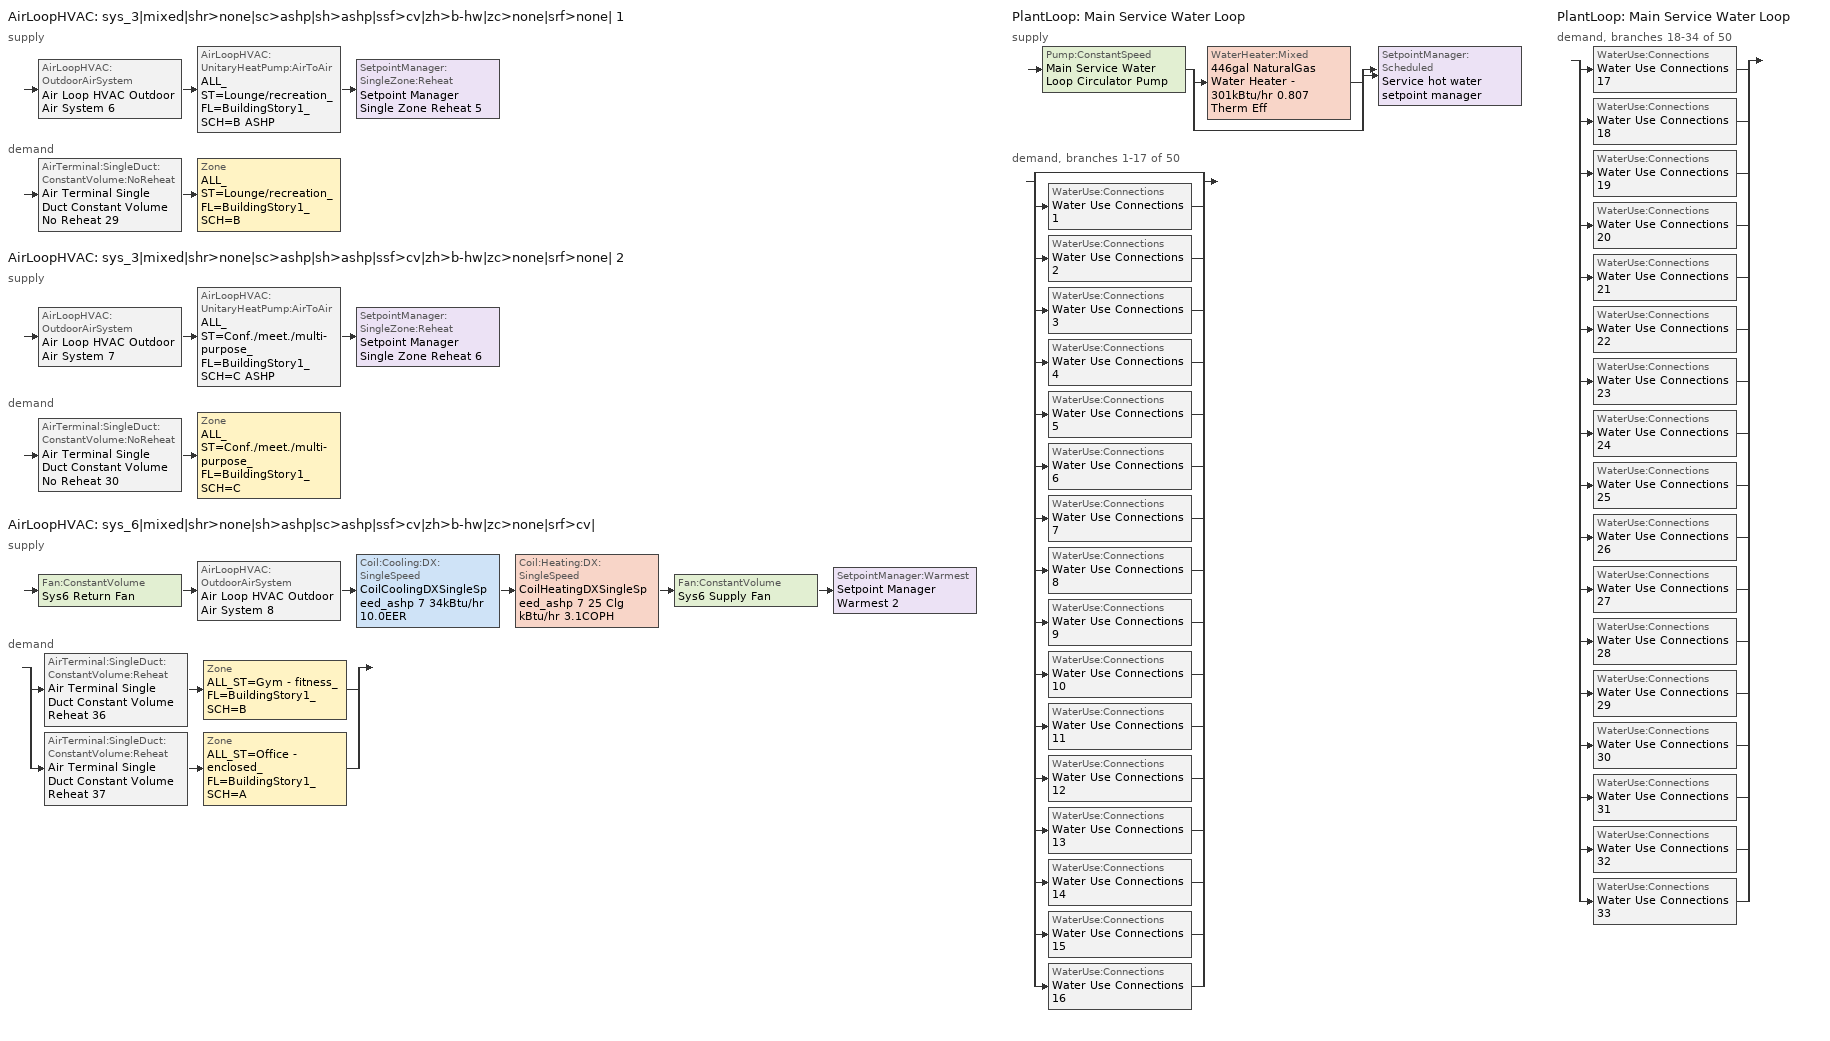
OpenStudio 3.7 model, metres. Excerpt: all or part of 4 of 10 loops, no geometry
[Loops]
AirLoopHVAC 'sys_3|mixed|shr>none|sc>ashp|sh>ashp|ssf>cv|zh>b-hw|zc>none|srf>none| 1'
 supply: AirLoopHVAC:OutdoorAirSystem 'Air Loop HVAC Outdoor Air System 6' > AirLoopHVAC:UnitaryHeatPump:AirToAir 'ALL_ST=Lounge/recreation_FL=BuildingStory1_SCH=B ASHP' > SetpointManager:SingleZone:Reheat 'Setpoint Manager Single Zone Reheat 5'
 demand: AirTerminal:SingleDuct:ConstantVolume:NoReheat 'Air Terminal Single Duct Constant Volume No Reheat 29' > Zone 'ALL_ST=Lounge/recreation_FL=BuildingStory1_SCH=B'
AirLoopHVAC 'sys_3|mixed|shr>none|sc>ashp|sh>ashp|ssf>cv|zh>b-hw|zc>none|srf>none| 2'
 supply: AirLoopHVAC:OutdoorAirSystem 'Air Loop HVAC Outdoor Air System 7' > AirLoopHVAC:UnitaryHeatPump:AirToAir 'ALL_ST=Conf./meet./multi-purpose_FL=BuildingStory1_SCH=C ASHP' > SetpointManager:SingleZone:Reheat 'Setpoint Manager Single Zone Reheat 6'
 demand: AirTerminal:SingleDuct:ConstantVolume:NoReheat 'Air Terminal Single Duct Constant Volume No Reheat 30' > Zone 'ALL_ST=Conf./meet./multi-purpose_FL=BuildingStory1_SCH=C'
AirLoopHVAC 'sys_6|mixed|shr>none|sh>ashp|sc>ashp|ssf>cv|zh>b-hw|zc>none|srf>cv|'
 supply: Fan:ConstantVolume 'Sys6 Return Fan' > AirLoopHVAC:OutdoorAirSystem 'Air Loop HVAC Outdoor Air System 8' > Coil:Cooling:DX:SingleSpeed 'CoilCoolingDXSingleSpeed_ashp 7 34kBtu/hr 10.0EER' > Coil:Heating:DX:SingleSpeed 'CoilHeatingDXSingleSpeed_ashp 7 25 Clg kBtu/hr 3.1COPH' > Fan:ConstantVolume 'Sys6 Supply Fan' > SetpointManager:Warmest 'Setpoint Manager Warmest 2'
 demand: split
  | AirTerminal:SingleDuct:ConstantVolume:Reheat 'Air Terminal Single Duct Constant Volume Reheat 36' > Zone 'ALL_ST=Gym - fitness_FL=BuildingStory1_SCH=B'
  | AirTerminal:SingleDuct:ConstantVolume:Reheat 'Air Terminal Single Duct Constant Volume Reheat 37' > Zone 'ALL_ST=Office - enclosed_FL=BuildingStory1_SCH=A'
PlantLoop 'Main Service Water Loop'
 supply: Pump:ConstantSpeed 'Main Service Water Loop Circulator Pump' > split
  | WaterHeater:Mixed '446gal NaturalGas Water Heater - 301kBtu/hr 0.807 Therm Eff'
  | bypass
  join > SetpointManager:Scheduled 'Service hot water setpoint manager'
 demand, branches 1-17 of 50: split
  | bypass
  | WaterUse:Connections 'Water Use Connections 1'
  | WaterUse:Connections 'Water Use Connections 2'
  | WaterUse:Connections 'Water Use Connections 3'
  | WaterUse:Connections 'Water Use Connections 4'
  | WaterUse:Connections 'Water Use Connections 5'
  | WaterUse:Connections 'Water Use Connections 6'
  | WaterUse:Connections 'Water Use Connections 7'
  | WaterUse:Connections 'Water Use Connections 8'
  | WaterUse:Connections 'Water Use Connections 9'
  | WaterUse:Connections 'Water Use Connections 10'
  | WaterUse:Connections 'Water Use Connections 11'
  | WaterUse:Connections 'Water Use Connections 12'
  | WaterUse:Connections 'Water Use Connections 13'
  | WaterUse:Connections 'Water Use Connections 14'
  | WaterUse:Connections 'Water Use Connections 15'
  | WaterUse:Connections 'Water Use Connections 16'
PlantLoop 'Main Service Water Loop'
 demand, branches 18-34 of 50: split
  | WaterUse:Connections 'Water Use Connections 17'
  | WaterUse:Connections 'Water Use Connections 18'
  | WaterUse:Connections 'Water Use Connections 19'
  | WaterUse:Connections 'Water Use Connections 20'
  | WaterUse:Connections 'Water Use Connections 21'
  | WaterUse:Connections 'Water Use Connections 22'
  | WaterUse:Connections 'Water Use Connections 23'
  | WaterUse:Connections 'Water Use Connections 24'
  | WaterUse:Connections 'Water Use Connections 25'
  | WaterUse:Connections 'Water Use Connections 26'
  | WaterUse:Connections 'Water Use Connections 27'
  | WaterUse:Connections 'Water Use Connections 28'
  | WaterUse:Connections 'Water Use Connections 29'
  | WaterUse:Connections 'Water Use Connections 30'
  | WaterUse:Connections 'Water Use Connections 31'
  | WaterUse:Connections 'Water Use Connections 32'
  | WaterUse:Connections 'Water Use Connections 33'
[Sizing:Zone] Zone Cooling Design Supply Air Temperature Input Method=TemperatureDifference; Zone Cooling Design Supply Air Temperature {C}=14; Zone Cooling Design Supply Air Temperature Difference {deltaC}=11; Zone Heating Design Supply Air Temperature Input Method=TemperatureDifference; Zone Heating Design Supply Air Temperature {C}=40; Zone Heating Design Supply Air Temperature Difference {deltaC}=21; Zone Cooling Design Supply Air Humidity Ratio {kg-H2O/kg-air}=0.0085; Zone Heating Design Supply Air Humidity Ratio {kg-H2O/kg-air}=0.008; Zone Heating Sizing Factor=1.3; Zone Cooling Sizing Factor=1; Cooling Design Air Flow Method=DesignDay; Heating Design Air Flow Method=DesignDay; Account for Dedicated Outdoor Air System=No; Dedicated Outdoor Air System Control Strategy=NeutralSupplyAir; Dedicated Outdoor Air Low Setpoint Temperature for Design {C}=autosize; Dedicated Outdoor Air High Setpoint Temperature for Design {C}=autosize; Zone Load Sizing Method=Sensible Load Only No Latent Load; Zone Latent Cooling Design Supply Air Humidity Ratio Input Method=HumidityRatioDifference; Zone Cooling Design Supply Air Humidity Ratio Difference {kgWater/kgDryAir}=0.005; Zone Latent Heating Design Supply Air Humidity Ratio Input Method=HumidityRatioDifference; Zone Humidification Design Supply Air Humidity Ratio Difference {kgWater/kgDryAir}=0.005
ALL_ST=Lounge/recreation_FL=BuildingStory1_SCH=B; ALL_ST=Gym - fitness_FL=BuildingStory1_SCH=B; ALL_ST=Conf./meet./multi-purpose_FL=BuildingStory1_SCH=C; ALL_ST=Office - enclosed_FL=BuildingStory1_SCH=A
[Zone equipment]
ALL_ST=Lounge/recreation_FL=BuildingStory1_SCH=B: Zone HVAC Baseboard Convective Water 64, Air Terminal Single Duct Constant Volume No Reheat 29
ALL_ST=Gym - fitness_FL=BuildingStory1_SCH=B: Zone HVAC Baseboard Convective Water 66, Air Terminal Single Duct Constant Volume Reheat 36
ALL_ST=Conf./meet./multi-purpose_FL=BuildingStory1_SCH=C: Zone HVAC Baseboard Convective Water 65, Air Terminal Single Duct Constant Volume No Reheat 30
ALL_ST=Office - enclosed_FL=BuildingStory1_SCH=A: Zone HVAC Baseboard Convective Water 67, Air Terminal Single Duct Constant Volume Reheat 37
[PlantLoop]
Main Service Water Loop: Glycol Concentration=0; Maximum Loop Temperature {C}=60; Minimum Loop Temperature {C}=10; Plant Loop Volume {m3}=Autocalculate; Load Distribution Scheme=Optimal
[Sizing:Plant]
Main Service Water Loop: Loop Type=Heating; Design Loop Exit Temperature {C}=60; Loop Design Temperature Difference {deltaC}=5; Sizing Option=NonCoincident; Zone Timesteps in Averaging Window=1; Coincident Sizing Factor Mode=None
[AirLoopHVAC] Design Supply Air Flow Rate {m3/s}=autosize; Design Return Air Flow Fraction of Supply Air Flow=1
Name | Availability Schedule
sys_3|mixed|shr>none|sc>ashp|sh>ashp|ssf>cv|zh>b-hw|zc>none|srf>none| 1 | sys_3|mixed|shr>none|sc>ashp|sh>ashp|ssf>cv|zh>b-hw|zc>none|srf>none| 1 Occ Sch
sys_3|mixed|shr>none|sc>ashp|sh>ashp|ssf>cv|zh>b-hw|zc>none|srf>none| 2 | sys_3|mixed|shr>none|sc>ashp|sh>ashp|ssf>cv|zh>b-hw|zc>none|srf>none| 2 Occ Sch
sys_6|mixed|shr>none|sh>ashp|sc>ashp|ssf>cv|zh>b-hw|zc>none|srf>cv| | sys_6|mixed|shr>none|sh>ashp|sc>ashp|ssf>cv|zh>b-hw|zc>none|srf>cv| Occ Sch
[Sizing:System] Design Outdoor Air Flow Rate {m3/s}=Autosize; Preheat Design Temperature {C}=7; Preheat Design Humidity Ratio {kg-H2O/kg-Air}=0.008; Precool Design Humidity Ratio {kg-H2O/kg-Air}=0.008; Central Cooling Design Supply Air Temperature {C}=13; 100% Outdoor Air in Cooling=No; 100% Outdoor Air in Heating=No; Central Cooling Design Supply Air Humidity Ratio {kg-H2O/kg-Air}=0.0085; Zone Maximum Outdoor Air Fraction=1; Cooling Supply Air Flow Rate Per Floor Area {m3/s-m2}=0.00996765; Cooling Fraction of Autosized Cooling Supply Air Flow Rate=1; Cooling Supply Air Flow Rate Per Unit Cooling Capacity {m3/s-W}=3.94755e-05; Heating Supply Air Flow Rate Per Floor Area {m3/s-m2}=0.00996765; Heating Fraction of Autosized Heating Supply Air Flow Rate=1; Heating Fraction of Autosized Cooling Supply Air Flow Rate=1; Heating Supply Air Flow Rate Per Unit Heating Capacity {m3/s-W}=3.15882e-05; Cooling Design Capacity Method=CoolingDesignCapacity; Cooling Design Capacity {W}=autosize; Cooling Design Capacity Per Floor Area {W/m2}=234.7; Fraction of Autosized Cooling Design Capacity=1; Heating Design Capacity Method=HeatingDesignCapacity; Heating Design Capacity {W}=autosize; Heating Design Capacity Per Floor Area {W/m2}=157; Fraction of Autosized Heating Design Capacity=1; Central Cooling Capacity Control Method=OnOff; Occupant Diversity=autosize
Name | Type of Load to Size On | Central Heating Maximum System Air Flow Ratio | Precool Design Temperature {C} | Central Heating Design Supply Air Temperature {C} | Sizing Option | Central Heating Design Supply Air Humidity Ratio {kg-H2O/kg-Air} | Cooling Design Air Flow Method | Cooling Design Air Flow Rate {m3/s} | Heating Design Air Flow Method | Heating Design Air Flow Rate {m3/s} | System Outdoor Air Method
sys_3|mixed|shr>none|sc>ashp|sh>ashp|ssf>cv|zh>b-hw|zc>none|srf>none| 1; sys_3|mixed|shr>none|sc>ashp|sh>ashp|ssf>cv|zh>b-hw|zc>none|srf>none| 2 | Sensible | 1 | 13 | 43 | NonCoincident | 0.008 | DesignDay | 0 | DesignDay | 0 | ZoneSum
sys_6|mixed|shr>none|sh>ashp|sc>ashp|ssf>cv|zh>b-hw|zc>none|srf>cv| |  | 0.3 | 12.8 | 13.1
[Fan:ConstantVolume] Availability Schedule=Always On Discrete; Fan Total Efficiency=0.39975; Pressure Rise {Pa}=640; Maximum Flow Rate {m3/s}=AutoSize; Motor Efficiency=0.615
Sys6 Supply Fan; Sys6 Return Fan
[Coil:Heating:DX:SingleSpeed] Availability Schedule=Always On Discrete; Rated Air Flow Rate {m3/s}=Autosize; Rated Supply Fan Power Per Volume Flow Rate 2017 {W/(m3/s)}=773.3; Rated Supply Fan Power Per Volume Flow Rate 2023 {W/(m3/s)}=934.4; Total Heating Capacity Function of Temperature Curve=DXHEAT-NECB2011-REF-CAPFT; Total Heating Capacity Function of Flow Fraction Curve=DXHEAT-NECB2011-REF-CAPFFLOW; Energy Input Ratio Function of Temperature Curve=DXHEAT-NECB2011-REF-EIRFT; Energy Input Ratio Function of Flow Fraction Curve=DXHEAT-NECB2011-REF-EIRFFLOW; Part Load Fraction Correlation Curve=DXHEAT-NECB2011-REF-PLFFPLR; Minimum Outdoor Dry-Bulb Temperature for Compressor Operation {C}=-10; Defrost Strategy=Resistive; Defrost Control=Timed; Defrost Time Period Fraction=0.166667; Resistive Defrost Heater Capacity {W}=2000
Name | Rated Total Heating Capacity {W} | Rated COP {W/W}
CoilHeatingDXSingleSpeed_ashp 5 22 Clg kBtu/hr 3.1COPH | 6542.1 | 3.30244
CoilHeatingDXSingleSpeed_ashp 6 13 Clg kBtu/hr 3.1COPH | 3667.49 | 3.29794
CoilHeatingDXSingleSpeed_ashp 7 25 Clg kBtu/hr 3.1COPH | 7304.44 | 3.30364
[Coil:Cooling:DX:SingleSpeed] Availability Schedule=Always On Discrete; Rated Total Cooling Capacity {W}=autosize; Rated Sensible Heat Ratio=autosize; Rated COP {W/W}=3.46672; Rated Air Flow Rate {m3/s}=autosize; Rated Evaporator Fan Power Per Volume Flow Rate 2017 {W/(m3/s)}=773.3; Rated Evaporator Fan Power Per Volume Flow Rate 2023 {W/(m3/s)}=934.4; Total Cooling Capacity Function of Temperature Curve=DXCOOL-NECB2011-REF-CAPFT; Total Cooling Capacity Function of Flow Fraction Curve=DXCOOL-NECB2011-REF-CAPFFLOW; Energy Input Ratio Function of Temperature Curve=DXCOOL-NECB2011-REF-COOLEIRFT; Energy Input Ratio Function of Flow Fraction Curve=DXCOOL-NECB2011-REF-COOLEIRFFLOW; Part Load Fraction Correlation Curve=DXCOOL-NECB2011-REF-COOLPLFFPLR; Minimum Outdoor Dry-Bulb Temperature for Compressor Operation {C}=-25; Nominal Time for Condensate Removal to Begin {s}=0; Ratio of Initial Moisture Evaporation Rate and Steady State Latent Capacity=0; Maximum Cycling Rate {cycles/hr}=0; Latent Capacity Time Constant {s}=0; Condenser Type=AirCooled; Evaporative Condenser Effectiveness=0.9; Evaporative Condenser Air Flow Rate {m3/s}=autosize; Evaporative Condenser Pump Rated Power Consumption {W}=autosize; Crankcase Heater Capacity {W}=0; Maximum Outdoor Dry-Bulb Temperature for Crankcase Heater Operation {C}=10; Basin Heater Capacity {W/K}=0; Basin Heater Setpoint Temperature {C}=2
CoilCoolingDXSingleSpeed_ashp 5 31kBtu/hr 10.0EER; CoilCoolingDXSingleSpeed_ashp 6 17kBtu/hr 10.0EER; CoilCoolingDXSingleSpeed_ashp 7 34kBtu/hr 10.0EER
[Controller:OutdoorAir] Minimum Outdoor Air Flow Rate {m3/s}=autosize; Maximum Outdoor Air Flow Rate {m3/s}=Autosize; Economizer Control Type=NoEconomizer; Economizer Control Action Type=ModulateFlow; Economizer Maximum Limit Dry-Bulb Temperature {C}=28; Economizer Maximum Limit Enthalpy {J/kg}=64000; Economizer Minimum Limit Dry-Bulb Temperature {C}=-100; Lockout Type=NoLockout; Minimum Limit Type=FixedMinimum; High Humidity Control=No; Heat Recovery Bypass Control Type=BypassWhenWithinEconomizerLimits; Economizer Operation Staging=InterlockedWithMechanicalCooling
Name | Minimum Outdoor Air Schedule | Controller Mechanical Ventilation
Controller Outdoor Air 6 | sys_3|mixed|shr>none|sc>ashp|sh>ashp|ssf>cv|zh>b-hw|zc>none|srf>none| 1 Occ Sch | Controller Mechanical Ventilation 6
Controller Outdoor Air 7 | sys_3|mixed|shr>none|sc>ashp|sh>ashp|ssf>cv|zh>b-hw|zc>none|srf>none| 2 Occ Sch | Controller Mechanical Ventilation 7
Controller Outdoor Air 8 | sys_6|mixed|shr>none|sh>ashp|sc>ashp|ssf>cv|zh>b-hw|zc>none|srf>cv| Occ Sch | Controller Mechanical Ventilation 8
[Controller:MechanicalVentilation] Availability Schedule=Always On Discrete; System Outdoor Air Method=ZoneSum
Controller Mechanical Ventilation 6; Controller Mechanical Ventilation 7; Controller Mechanical Ventilation 8
[AirLoopHVAC:OutdoorAirSystem]
Name | Controller
Air Loop HVAC Outdoor Air System 6 | Controller Outdoor Air 6
Air Loop HVAC Outdoor Air System 7 | Controller Outdoor Air 7
Air Loop HVAC Outdoor Air System 8 | Controller Outdoor Air 8
[SetpointManager:Warmest]
Setpoint Manager Warmest 2: Control Variable=Temperature; Minimum Setpoint Temperature {C}=13; Maximum Setpoint Temperature {C}=24; Strategy=MaximumTemperature; Setpoint Node or NodeList=sys_6|mixed|shr>none|sh>ashp|sc>ashp|ssf>cv|zh>b-hw|zc>none|srf>cv| Supply Outlet Node
[Coil:Heating:Electric] Availability Schedule=Always On Discrete
Coil Heating Electric 40; Coil Heating Electric 41; Coil Heating Electric 42; Coil Heating Electric 43
[AirTerminal:SingleDuct:ConstantVolume:Reheat] Availability Schedule=Always On Discrete; Maximum Air Flow Rate {m3/s}=autosize; Maximum Hot Water or Steam Flow Rate {m3/s}=autosize; Minimum Hot Water or Steam Flow Rate {m3/s}=0; Convergence Tolerance=0.001; Maximum Reheat Air Temperature {C}=35
Name | Reheat Coil
Air Terminal Single Duct Constant Volume Reheat 36 | Coil Heating Electric 42
Air Terminal Single Duct Constant Volume Reheat 37 | Coil Heating Electric 43
[Fan:OnOff] Availability Schedule=Always On Discrete; Fan Total Efficiency=0.39975; Pressure Rise {Pa}=622.722; Maximum Flow Rate {m3/s}=autosize; Motor Efficiency=0.615; Motor In Airstream Fraction=1
Name | Fan Power Ratio Function of Speed Ratio Curve | Fan Efficiency Ratio Function of Speed Ratio Curve
Fan On Off 5 | Fan On Off Power Curve 4 | Fan On Off Efficiency Curve 4
Fan On Off 6 | Fan On Off Power Curve 5 | Fan On Off Efficiency Curve 5
[AirLoopHVAC:UnitaryHeatPump:AirToAir] Availability Schedule=Always On Discrete; Supply Air Flow Rate During Cooling Operation {m3/s}=Autosize; Supply Air Flow Rate During Heating Operation {m3/s}=Autosize; Maximum Supply Air Temperature from Supplemental Heater {C}=Autosize
Name | Controlling Zone or Thermostat Location | Supply Air Fan | Heating Coil | Cooling Coil | Supplemental Heating Coil | Supply Air Fan Operating Mode Schedule
ALL_ST=Lounge/recreation_FL=BuildingStory1_SCH=B ASHP | ALL_ST=Lounge/recreation_FL=BuildingStory1_SCH=B | Fan On Off 5 | CoilHeatingDXSingleSpeed_ashp 5 22 Clg kBtu/hr 3.1COPH | CoilCoolingDXSingleSpeed_ashp 5 31kBtu/hr 10.0EER | Coil Heating Electric 40 | sys_3|mixed|shr>none|sc>ashp|sh>ashp|ssf>cv|zh>b-hw|zc>none|srf>none| 1 Occ Sch
ALL_ST=Conf./meet./multi-purpose_FL=BuildingStory1_SCH=C ASHP | ALL_ST=Conf./meet./multi-purpose_FL=BuildingStory1_SCH=C | Fan On Off 6 | CoilHeatingDXSingleSpeed_ashp 6 13 Clg kBtu/hr 3.1COPH | CoilCoolingDXSingleSpeed_ashp 6 17kBtu/hr 10.0EER | Coil Heating Electric 41 | sys_3|mixed|shr>none|sc>ashp|sh>ashp|ssf>cv|zh>b-hw|zc>none|srf>none| 2 Occ Sch
[SetpointManager:SingleZone:Reheat] Minimum Supply Air Temperature {C}=13; Maximum Supply Air Temperature {C}=43
Name | Control Zone | Setpoint Node or NodeList
Setpoint Manager Single Zone Reheat 5 | ALL_ST=Lounge/recreation_FL=BuildingStory1_SCH=B | sys_3|mixed|shr>none|sc>ashp|sh>ashp|ssf>cv|zh>b-hw|zc>none|srf>none| 1 Supply Outlet Node
Setpoint Manager Single Zone Reheat 6 | ALL_ST=Conf./meet./multi-purpose_FL=BuildingStory1_SCH=C | sys_3|mixed|shr>none|sc>ashp|sh>ashp|ssf>cv|zh>b-hw|zc>none|srf>none| 2 Supply Outlet Node
[AirTerminal:SingleDuct:ConstantVolume:NoReheat] Availability Schedule=Always On Discrete; Maximum Air Flow Rate {m3/s}=AutoSize
Air Terminal Single Duct Constant Volume No Reheat 29; Air Terminal Single Duct Constant Volume No Reheat 30
[SetpointManager:Scheduled]
Service hot water setpoint manager: Control Variable=Temperature; Schedule=Service Water Loop Temp - 140F; Setpoint Node or NodeList=Main Service Water Loop Supply Outlet Node
[Pump:ConstantSpeed]
Main Service Water Loop Circulator Pump: Rated Flow Rate {m3/s}=autosize; Rated Pump Head {Pa}=455157; Rated Power Consumption {W}=autosize; Motor Efficiency=0.855; Fraction of Motor Inefficiencies to Fluid Stream=0; Pump Control Type=Intermittent; Design Power Sizing Method=PowerPerFlowPerPressure; Design Electric Power per Unit Flow Rate {W/(m3/s)}=348701.1; Design Shaft Power per Unit Flow Rate per Unit Head {W-s/m3-Pa}=1.28205
[WaterHeater:Mixed]
446gal NaturalGas Water Heater - 301kBtu/hr 0.807 Therm Eff: Tank Volume {m3}=1.68934; Setpoint Temperature Schedule=Service Water Loop Temp - 140F; Deadband Temperature Difference {deltaC}=2; Maximum Temperature Limit {C}=60; Heater Control Type=Cycle; Heater Maximum Capacity {W}=88267.9; Heater Fuel Type=NaturalGas; Heater Thermal Efficiency=0.807172; Part Load Factor Curve=SWH-EFFFPLR-NECB2011; Off Cycle Parasitic Fuel Consumption Rate {W}=137.414; Off Cycle Parasitic Fuel Type=NaturalGas; Off Cycle Parasitic Heat Fraction to Tank=0.8; On Cycle Parasitic Fuel Consumption Rate {W}=137.414; On Cycle Parasitic Fuel Type=NaturalGas; On Cycle Parasitic Heat Fraction to Tank=0; Ambient Temperature Indicator=Schedule; Ambient Temperature Schedule=Water Heater Ambient Temp Schedule 70.0F; Off Cycle Loss Coefficient to Ambient Temperature {W/K}=16.2795; On Cycle Loss Coefficient to Ambient Temperature {W/K}=16.2795; Use Side Effectiveness=1; Source Side Effectiveness=1; Use Side Design Flow Rate {m3/s}=autosize; Source Side Design Flow Rate {m3/s}=autosize; Indirect Water Heating Recovery Time {hr}=1.5; Source Side Flow Control Mode=IndirectHeatPrimarySetpoint
[WaterHeater:Sizing]
446gal NaturalGas Water Heater - 301kBtu/hr 0.807 Therm Eff: Design Mode=PeakDraw; Time Storage Can Meet Peak Draw {hr}=0.538503; Time for Tank Recovery {hr}=0; Nominal Tank Volume for Autosizing Plant Connections {m3}=1
[WaterUse:Connections] Drain Water Heat Exchanger Type=None; Drain Water Heat Exchanger Destination=Plant
Name | Water Use Equipment Name 1
Water Use Connections 1 | Employeeloungeflr1 Service Water Use 0.02gal/min
Water Use Connections 2 | Exercisecenterflr1 Service Water Use 0.05gal/min
Water Use Connections 3 | Frontloungeflr1 Service Water Use 0.04gal/min
Water Use Connections 4 | Frontofficeflr1 Service Water Use 0.05gal/min
Water Use Connections 5 | Frontstorageflr1 Service Water Use 0.0gal/min
Water Use Connections 6 | Frontstorageflr2 Service Water Use 0.0gal/min
Water Use Connections 7 | Frontstorageflr3 Service Water Use 0.0gal/min
Water Use Connections 8 | Frontstorageflr4 Service Water Use 0.0gal/min
Water Use Connections 9 | Guestroom101 Service Water Use 0.07gal/min
Water Use Connections 10 | Guestroom102 Service Water Use 0.07gal/min
Water Use Connections 11 | Guestroom103 Service Water Use 0.07gal/min
Water Use Connections 12 | Guestroom104 Service Water Use 0.07gal/min
Water Use Connections 13 | Guestroom105 Service Water Use 0.07gal/min
Water Use Connections 14 | Guestroom201 Service Water Use 0.07gal/min
Water Use Connections 15 | Guestroom202_205 Service Water Use 0.27gal/min
Water Use Connections 16 | Guestroom206_208 Service Water Use 0.22gal/min
Water Use Connections 17 | Guestroom209_212 Service Water Use 0.27gal/min
Water Use Connections 18 | Guestroom213 Service Water Use 0.07gal/min
Water Use Connections 19 | Guestroom214 Service Water Use 0.07gal/min
Water Use Connections 20 | Guestroom215_218 Service Water Use 0.27gal/min
Water Use Connections 21 | Guestroom219 Service Water Use 0.07gal/min
Water Use Connections 22 | Guestroom220_223 Service Water Use 0.27gal/min
Water Use Connections 23 | Guestroom224 Service Water Use 0.07gal/min
Water Use Connections 24 | Guestroom301 Service Water Use 0.07gal/min
Water Use Connections 25 | Guestroom302_305 Service Water Use 0.27gal/min
Water Use Connections 26 | Guestroom306_308 Service Water Use 0.22gal/min
Water Use Connections 27 | Guestroom309_312 Service Water Use 0.27gal/min
Water Use Connections 28 | Guestroom313 Service Water Use 0.07gal/min
Water Use Connections 29 | Guestroom314 Service Water Use 0.07gal/min
Water Use Connections 30 | Guestroom315_318 Service Water Use 0.27gal/min
Water Use Connections 31 | Guestroom319 Service Water Use 0.07gal/min
Water Use Connections 32 | Guestroom320_323 Service Water Use 0.27gal/min
Water Use Connections 33 | Guestroom324 Service Water Use 0.07gal/min
[WaterUse:Equipment:Definition]
Name | Peak Flow Rate {m3/s} | Target Temperature Schedule | Sensible Fraction Schedule | Latent Fraction Schedule
Employeeloungeflr1 Service Water Use Def 0.02gal/min | 1.05306e-06 | Schedule Ruleset 5 | Schedule Ruleset 3 | Schedule Ruleset 4
Exercisecenterflr1 Service Water Use Def 0.05gal/min | 3.15404e-06 | Schedule Ruleset 8 | Schedule Ruleset 6 | Schedule Ruleset 7
Frontloungeflr1 Service Water Use Def 0.04gal/min | 2.61999e-06 | Schedule Ruleset 11 | Schedule Ruleset 9 | Schedule Ruleset 10
Frontofficeflr1 Service Water Use Def 0.05gal/min | 3.15743e-06 | Schedule Ruleset 14 | Schedule Ruleset 12 | Schedule Ruleset 13
Frontstorageflr1 Service Water Use Def 0.0gal/min | 2.02531e-07 | Schedule Ruleset 17 | Schedule Ruleset 15 | Schedule Ruleset 16
Frontstorageflr2 Service Water Use Def 0.0gal/min | 2.02531e-07 | Schedule Ruleset 20 | Schedule Ruleset 18 | Schedule Ruleset 19
Frontstorageflr3 Service Water Use Def 0.0gal/min | 2.02531e-07 | Schedule Ruleset 23 | Schedule Ruleset 21 | Schedule Ruleset 22
Frontstorageflr4 Service Water Use Def 0.0gal/min | 2.02531e-07 | Schedule Ruleset 26 | Schedule Ruleset 24 | Schedule Ruleset 25
Guestroom101 Service Water Use Def 0.07gal/min | 4.2109e-06 | Schedule Ruleset 29 | Schedule Ruleset 27 | Schedule Ruleset 28
Guestroom102 Service Water Use Def 0.07gal/min | 4.2109e-06 | Schedule Ruleset 32 | Schedule Ruleset 30 | Schedule Ruleset 31
Guestroom103 Service Water Use Def 0.07gal/min | 4.2109e-06 | Schedule Ruleset 35 | Schedule Ruleset 33 | Schedule Ruleset 34
Guestroom104 Service Water Use Def 0.07gal/min | 4.2106e-06 | Schedule Ruleset 38 | Schedule Ruleset 36 | Schedule Ruleset 37
Guestroom105 Service Water Use Def 0.07gal/min | 4.2106e-06 | Schedule Ruleset 41 | Schedule Ruleset 39 | Schedule Ruleset 40
Guestroom201 Service Water Use Def 0.07gal/min | 4.2109e-06 | Schedule Ruleset 44 | Schedule Ruleset 42 | Schedule Ruleset 43
Guestroom202_205 Service Water Use Def 0.27gal/min | 1.68436e-05 | Schedule Ruleset 47 | Schedule Ruleset 45 | Schedule Ruleset 46
Guestroom206_208 Service Water Use Def 0.22gal/min | 1.36044e-05 | Schedule Ruleset 50 | Schedule Ruleset 48 | Schedule Ruleset 49
Guestroom209_212 Service Water Use Def 0.27gal/min | 1.68436e-05 | Schedule Ruleset 53 | Schedule Ruleset 51 | Schedule Ruleset 52
Guestroom213 Service Water Use Def 0.07gal/min | 4.2109e-06 | Schedule Ruleset 56 | Schedule Ruleset 54 | Schedule Ruleset 55
Guestroom214 Service Water Use Def 0.07gal/min | 4.2106e-06 | Schedule Ruleset 59 | Schedule Ruleset 57 | Schedule Ruleset 58
Guestroom215_218 Service Water Use Def 0.27gal/min | 1.68424e-05 | Schedule Ruleset 62 | Schedule Ruleset 60 | Schedule Ruleset 61
Guestroom219 Service Water Use Def 0.07gal/min | 4.2106e-06 | Schedule Ruleset 65 | Schedule Ruleset 63 | Schedule Ruleset 64
Guestroom220_223 Service Water Use Def 0.27gal/min | 1.68424e-05 | Schedule Ruleset 68 | Schedule Ruleset 66 | Schedule Ruleset 67
Guestroom224 Service Water Use Def 0.07gal/min | 4.2106e-06 | Schedule Ruleset 71 | Schedule Ruleset 69 | Schedule Ruleset 70
Guestroom301 Service Water Use Def 0.07gal/min | 4.2109e-06 | Schedule Ruleset 74 | Schedule Ruleset 72 | Schedule Ruleset 73
Guestroom302_305 Service Water Use Def 0.27gal/min | 1.68436e-05 | Schedule Ruleset 77 | Schedule Ruleset 75 | Schedule Ruleset 76
Guestroom306_308 Service Water Use Def 0.22gal/min | 1.36044e-05 | Schedule Ruleset 80 | Schedule Ruleset 78 | Schedule Ruleset 79
Guestroom309_312 Service Water Use Def 0.27gal/min | 1.68436e-05 | Schedule Ruleset 83 | Schedule Ruleset 81 | Schedule Ruleset 82
Guestroom313 Service Water Use Def 0.07gal/min | 4.2109e-06 | Schedule Ruleset 86 | Schedule Ruleset 84 | Schedule Ruleset 85
Guestroom314 Service Water Use Def 0.07gal/min | 4.2106e-06 | Schedule Ruleset 89 | Schedule Ruleset 87 | Schedule Ruleset 88
Guestroom315_318 Service Water Use Def 0.27gal/min | 1.68424e-05 | Schedule Ruleset 92 | Schedule Ruleset 90 | Schedule Ruleset 91
Guestroom319 Service Water Use Def 0.07gal/min | 4.2106e-06 | Schedule Ruleset 95 | Schedule Ruleset 93 | Schedule Ruleset 94
Guestroom320_323 Service Water Use Def 0.27gal/min | 1.68424e-05 | Schedule Ruleset 98 | Schedule Ruleset 96 | Schedule Ruleset 97
Guestroom324 Service Water Use Def 0.07gal/min | 4.2106e-06 | Schedule Ruleset 101 | Schedule Ruleset 99 | Schedule Ruleset 100
[WaterUse:Equipment]
Name | Water Use Equipment Definition | Space | Flow Rate Fraction Schedule
Employeeloungeflr1 Service Water Use 0.02gal/min | Employeeloungeflr1 Service Water Use Def 0.02gal/min | EmployeeLoungeFlr1 | NECB-B-Service Water Heating
Exercisecenterflr1 Service Water Use 0.05gal/min | Exercisecenterflr1 Service Water Use Def 0.05gal/min | ExerciseCenterFlr1 | NECB-B-Service Water Heating
Frontloungeflr1 Service Water Use 0.04gal/min | Frontloungeflr1 Service Water Use Def 0.04gal/min | FrontLoungeFlr1 | NECB-H-Service Water Heating
Frontofficeflr1 Service Water Use 0.05gal/min | Frontofficeflr1 Service Water Use Def 0.05gal/min | FrontOfficeFlr1 | NECB-A-Service Water Heating
Frontstorageflr1 Service Water Use 0.0gal/min | Frontstorageflr1 Service Water Use Def 0.0gal/min | FrontStorageFlr1 | NECB-E-Service Water Heating
Frontstorageflr2 Service Water Use 0.0gal/min | Frontstorageflr2 Service Water Use Def 0.0gal/min | FrontStorageFlr2 | NECB-E-Service Water Heating
Frontstorageflr3 Service Water Use 0.0gal/min | Frontstorageflr3 Service Water Use Def 0.0gal/min | FrontStorageFlr3 | NECB-E-Service Water Heating
Frontstorageflr4 Service Water Use 0.0gal/min | Frontstorageflr4 Service Water Use Def 0.0gal/min | FrontStorageFlr4 | NECB-E-Service Water Heating
Guestroom101 Service Water Use 0.07gal/min | Guestroom101 Service Water Use Def 0.07gal/min | GuestRoom101 | NECB-F-Service Water Heating
Guestroom102 Service Water Use 0.07gal/min | Guestroom102 Service Water Use Def 0.07gal/min | GuestRoom102 | NECB-F-Service Water Heating
Guestroom103 Service Water Use 0.07gal/min | Guestroom103 Service Water Use Def 0.07gal/min | GuestRoom103 | NECB-F-Service Water Heating
Guestroom104 Service Water Use 0.07gal/min | Guestroom104 Service Water Use Def 0.07gal/min | GuestRoom104 | NECB-F-Service Water Heating
Guestroom105 Service Water Use 0.07gal/min | Guestroom105 Service Water Use Def 0.07gal/min | GuestRoom105 | NECB-F-Service Water Heating
Guestroom201 Service Water Use 0.07gal/min | Guestroom201 Service Water Use Def 0.07gal/min | GuestRoom201 | NECB-F-Service Water Heating
Guestroom202_205 Service Water Use 0.27gal/min | Guestroom202_205 Service Water Use Def 0.27gal/min | GuestRoom202_205 | NECB-F-Service Water Heating
Guestroom206_208 Service Water Use 0.22gal/min | Guestroom206_208 Service Water Use Def 0.22gal/min | GuestRoom206_208 | NECB-F-Service Water Heating
Guestroom209_212 Service Water Use 0.27gal/min | Guestroom209_212 Service Water Use Def 0.27gal/min | GuestRoom209_212 | NECB-F-Service Water Heating
Guestroom213 Service Water Use 0.07gal/min | Guestroom213 Service Water Use Def 0.07gal/min | GuestRoom213 | NECB-F-Service Water Heating
Guestroom214 Service Water Use 0.07gal/min | Guestroom214 Service Water Use Def 0.07gal/min | GuestRoom214 | NECB-F-Service Water Heating
Guestroom215_218 Service Water Use 0.27gal/min | Guestroom215_218 Service Water Use Def 0.27gal/min | GuestRoom215_218 | NECB-F-Service Water Heating
Guestroom219 Service Water Use 0.07gal/min | Guestroom219 Service Water Use Def 0.07gal/min | GuestRoom219 | NECB-F-Service Water Heating
Guestroom220_223 Service Water Use 0.27gal/min | Guestroom220_223 Service Water Use Def 0.27gal/min | GuestRoom220_223 | NECB-F-Service Water Heating
Guestroom224 Service Water Use 0.07gal/min | Guestroom224 Service Water Use Def 0.07gal/min | GuestRoom224 | NECB-F-Service Water Heating
Guestroom301 Service Water Use 0.07gal/min | Guestroom301 Service Water Use Def 0.07gal/min | GuestRoom301 | NECB-F-Service Water Heating
Guestroom302_305 Service Water Use 0.27gal/min | Guestroom302_305 Service Water Use Def 0.27gal/min | GuestRoom302_305 | NECB-F-Service Water Heating
Guestroom306_308 Service Water Use 0.22gal/min | Guestroom306_308 Service Water Use Def 0.22gal/min | GuestRoom306_308 | NECB-F-Service Water Heating
Guestroom309_312 Service Water Use 0.27gal/min | Guestroom309_312 Service Water Use Def 0.27gal/min | GuestRoom309_312 | NECB-F-Service Water Heating
Guestroom313 Service Water Use 0.07gal/min | Guestroom313 Service Water Use Def 0.07gal/min | GuestRoom313 | NECB-F-Service Water Heating
Guestroom314 Service Water Use 0.07gal/min | Guestroom314 Service Water Use Def 0.07gal/min | GuestRoom314 | NECB-F-Service Water Heating
Guestroom315_318 Service Water Use 0.27gal/min | Guestroom315_318 Service Water Use Def 0.27gal/min | GuestRoom315_318 | NECB-F-Service Water Heating
Guestroom319 Service Water Use 0.07gal/min | Guestroom319 Service Water Use Def 0.07gal/min | GuestRoom319 | NECB-F-Service Water Heating
Guestroom320_323 Service Water Use 0.27gal/min | Guestroom320_323 Service Water Use Def 0.27gal/min | GuestRoom320_323 | NECB-F-Service Water Heating
Guestroom324 Service Water Use 0.07gal/min | Guestroom324 Service Water Use Def 0.07gal/min | GuestRoom324 | NECB-F-Service Water Heating
[Schedule:Ruleset]
Service Water Loop Temp - 140F: Default Day Schedule=Service Water Loop Temp - 140F Default
Water Heater Ambient Temp Schedule 70.0F: Default Day Schedule=Water Heater Ambient Temp Schedule 70.0F Default
Schedule Ruleset 3: Default Day Schedule=Schedule Day 7
Schedule Ruleset 4: Default Day Schedule=Schedule Day 8
Schedule Ruleset 5: Default Day Schedule=Schedule Day 9
NECB-B-Service Water Heating: Default Day Schedule=NECB-B-Service Water Heating Default
Schedule Ruleset 6: Default Day Schedule=Schedule Day 10
Schedule Ruleset 7: Default Day Schedule=Schedule Day 11
Schedule Ruleset 8: Default Day Schedule=Schedule Day 12
Schedule Ruleset 9: Default Day Schedule=Schedule Day 13
Schedule Ruleset 10: Default Day Schedule=Schedule Day 14
Schedule Ruleset 11: Default Day Schedule=Schedule Day 15
NECB-H-Service Water Heating: Default Day Schedule=NECB-H-Service Water Heating Default
Schedule Ruleset 12: Default Day Schedule=Schedule Day 16
Schedule Ruleset 13: Default Day Schedule=Schedule Day 17
Schedule Ruleset 14: Default Day Schedule=Schedule Day 18
NECB-A-Service Water Heating: Default Day Schedule=NECB-A-Service Water Heating Default
Schedule Ruleset 15: Default Day Schedule=Schedule Day 19
Schedule Ruleset 16: Default Day Schedule=Schedule Day 20
Schedule Ruleset 17: Default Day Schedule=Schedule Day 21
NECB-E-Service Water Heating: Default Day Schedule=NECB-E-Service Water Heating Default
Schedule Ruleset 18: Default Day Schedule=Schedule Day 22
Schedule Ruleset 19: Default Day Schedule=Schedule Day 23
Schedule Ruleset 20: Default Day Schedule=Schedule Day 24
Schedule Ruleset 21: Default Day Schedule=Schedule Day 25
Schedule Ruleset 22: Default Day Schedule=Schedule Day 26
Schedule Ruleset 23: Default Day Schedule=Schedule Day 27
Schedule Ruleset 24: Default Day Schedule=Schedule Day 28
Schedule Ruleset 25: Default Day Schedule=Schedule Day 29
Schedule Ruleset 26: Default Day Schedule=Schedule Day 30
Schedule Ruleset 27: Default Day Schedule=Schedule Day 31
Schedule Ruleset 28: Default Day Schedule=Schedule Day 32
Schedule Ruleset 29: Default Day Schedule=Schedule Day 33
NECB-F-Service Water Heating: Default Day Schedule=NECB-F-Service Water Heating Default
Schedule Ruleset 30: Default Day Schedule=Schedule Day 34
Schedule Ruleset 31: Default Day Schedule=Schedule Day 35
Schedule Ruleset 32: Default Day Schedule=Schedule Day 36
Schedule Ruleset 33: Default Day Schedule=Schedule Day 37
Schedule Ruleset 34: Default Day Schedule=Schedule Day 38
Schedule Ruleset 35: Default Day Schedule=Schedule Day 39
Schedule Ruleset 36: Default Day Schedule=Schedule Day 40
Schedule Ruleset 37: Default Day Schedule=Schedule Day 41
Schedule Ruleset 38: Default Day Schedule=Schedule Day 42
Schedule Ruleset 39: Default Day Schedule=Schedule Day 43
Schedule Ruleset 40: Default Day Schedule=Schedule Day 44
Schedule Ruleset 41: Default Day Schedule=Schedule Day 45
Schedule Ruleset 42: Default Day Schedule=Schedule Day 46
Schedule Ruleset 43: Default Day Schedule=Schedule Day 47
Schedule Ruleset 44: Default Day Schedule=Schedule Day 48
Schedule Ruleset 45: Default Day Schedule=Schedule Day 49
Schedule Ruleset 46: Default Day Schedule=Schedule Day 50
Schedule Ruleset 47: Default Day Schedule=Schedule Day 51
Schedule Ruleset 48: Default Day Schedule=Schedule Day 52
Schedule Ruleset 49: Default Day Schedule=Schedule Day 53
Schedule Ruleset 50: Default Day Schedule=Schedule Day 54
Schedule Ruleset 51: Default Day Schedule=Schedule Day 55
Schedule Ruleset 52: Default Day Schedule=Schedule Day 56
Schedule Ruleset 53: Default Day Schedule=Schedule Day 57
Schedule Ruleset 54: Default Day Schedule=Schedule Day 58
Schedule Ruleset 55: Default Day Schedule=Schedule Day 59
Schedule Ruleset 56: Default Day Schedule=Schedule Day 60
Schedule Ruleset 57: Default Day Schedule=Schedule Day 61
Schedule Ruleset 58: Default Day Schedule=Schedule Day 62
Schedule Ruleset 59: Default Day Schedule=Schedule Day 63
Schedule Ruleset 60: Default Day Schedule=Schedule Day 64
Schedule Ruleset 61: Default Day Schedule=Schedule Day 65
Schedule Ruleset 62: Default Day Schedule=Schedule Day 66
Schedule Ruleset 63: Default Day Schedule=Schedule Day 67
Schedule Ruleset 64: Default Day Schedule=Schedule Day 68
Schedule Ruleset 65: Default Day Schedule=Schedule Day 69
Schedule Ruleset 66: Default Day Schedule=Schedule Day 70
Schedule Ruleset 67: Default Day Schedule=Schedule Day 71
Schedule Ruleset 68: Default Day Schedule=Schedule Day 72
Schedule Ruleset 69: Default Day Schedule=Schedule Day 73
Schedule Ruleset 70: Default Day Schedule=Schedule Day 74
Schedule Ruleset 71: Default Day Schedule=Schedule Day 75
Schedule Ruleset 72: Default Day Schedule=Schedule Day 76
Schedule Ruleset 73: Default Day Schedule=Schedule Day 77
Schedule Ruleset 74: Default Day Schedule=Schedule Day 78
Schedule Ruleset 75: Default Day Schedule=Schedule Day 79
Schedule Ruleset 76: Default Day Schedule=Schedule Day 80
Schedule Ruleset 77: Default Day Schedule=Schedule Day 81
Schedule Ruleset 78: Default Day Schedule=Schedule Day 82
Schedule Ruleset 79: Default Day Schedule=Schedule Day 83
Schedule Ruleset 80: Default Day Schedule=Schedule Day 84
Schedule Ruleset 81: Default Day Schedule=Schedule Day 85
Schedule Ruleset 82: Default Day Schedule=Schedule Day 86
Schedule Ruleset 83: Default Day Schedule=Schedule Day 87
Schedule Ruleset 84: Default Day Schedule=Schedule Day 88
Schedule Ruleset 85: Default Day Schedule=Schedule Day 89
Schedule Ruleset 86: Default Day Schedule=Schedule Day 90
Schedule Ruleset 87: Default Day Schedule=Schedule Day 91
Schedule Ruleset 88: Default Day Schedule=Schedule Day 92
Schedule Ruleset 89: Default Day Schedule=Schedule Day 93
Schedule Ruleset 90: Default Day Schedule=Schedule Day 94
Schedule Ruleset 91: Default Day Schedule=Schedule Day 95
Schedule Ruleset 92: Default Day Schedule=Schedule Day 96
Schedule Ruleset 93: Default Day Schedule=Schedule Day 97
Schedule Ruleset 94: Default Day Schedule=Schedule Day 98
Schedule Ruleset 95: Default Day Schedule=Schedule Day 99
Schedule Ruleset 96: Default Day Schedule=Schedule Day 100
Schedule Ruleset 97: Default Day Schedule=Schedule Day 101
Schedule Ruleset 98: Default Day Schedule=Schedule Day 102
Schedule Ruleset 99: Default Day Schedule=Schedule Day 103
Schedule Ruleset 100: Default Day Schedule=Schedule Day 104
Schedule Ruleset 101: Default Day Schedule=Schedule Day 105
sys_3|mixed|shr>none|sc>ashp|sh>ashp|ssf>cv|zh>b-hw|zc>none|srf>none| 1 Occ Sch: Default Day Schedule=sys_3|mixed|shr>none|sc>ashp|sh>ashp|ssf>cv|zh>b-hw|zc>none|srf>none| 1 Occ Sch Default; Summer Design Day Schedule=sys_3|mixed|shr>none|sc>ashp|sh>ashp|ssf>cv|zh>b-hw|zc>none|srf>none| 1 Occ Sch Summer Design Day; Winter Design Day Schedule=sys_3|mixed|shr>none|sc>ashp|sh>ashp|ssf>cv|zh>b-hw|zc>none|srf>none| 1 Occ Sch Winter Design Day
sys_3|mixed|shr>none|sc>ashp|sh>ashp|ssf>cv|zh>b-hw|zc>none|srf>none| 2 Occ Sch: Default Day Schedule=sys_3|mixed|shr>none|sc>ashp|sh>ashp|ssf>cv|zh>b-hw|zc>none|srf>none| 2 Occ Sch Default; Summer Design Day Schedule=sys_3|mixed|shr>none|sc>ashp|sh>ashp|ssf>cv|zh>b-hw|zc>none|srf>none| 2 Occ Sch Summer Design Day; Winter Design Day Schedule=sys_3|mixed|shr>none|sc>ashp|sh>ashp|ssf>cv|zh>b-hw|zc>none|srf>none| 2 Occ Sch Winter Design Day
sys_6|mixed|shr>none|sh>ashp|sc>ashp|ssf>cv|zh>b-hw|zc>none|srf>cv| Occ Sch: Default Day Schedule=sys_6|mixed|shr>none|sh>ashp|sc>ashp|ssf>cv|zh>b-hw|zc>none|srf>cv| Occ Sch Default; Summer Design Day Schedule=sys_6|mixed|shr>none|sh>ashp|sc>ashp|ssf>cv|zh>b-hw|zc>none|srf>cv| Occ Sch Summer Design Day; Winter Design Day Schedule=sys_6|mixed|shr>none|sh>ashp|sc>ashp|ssf>cv|zh>b-hw|zc>none|srf>cv| Occ Sch Winter Design Day
[Schedule:Day]
Service Water Loop Temp - 140F Default; Schedule Day 9; Schedule Day 12; Schedule Day 15; Schedule Day 18; Schedule Day 21; Schedule Day 24; Schedule Day 27; Schedule Day 30; Schedule Day 33; Schedule Day 36; Schedule Day 39; Schedule Day 42; Schedule Day 45; Schedule Day 48; Schedule Day 51; Schedule Day 54; Schedule Day 57; Schedule Day 60; Schedule Day 63; Schedule Day 66; Schedule Day 69; Schedule Day 72; Schedule Day 75; Schedule Day 78; Schedule Day 81; Schedule Day 84; Schedule Day 87; Schedule Day 90; Schedule Day 93; Schedule Day 96; Schedule Day 99; Schedule Day 102; Schedule Day 105: 24, 0, 60
Water Heater Ambient Temp Schedule 70.0F Default: 24, 0, 21.1111
Schedule Day 7; Schedule Day 10; Schedule Day 13; Schedule Day 16; Schedule Day 19; Schedule Day 22; Schedule Day 25; Schedule Day 28; Schedule Day 31; Schedule Day 34; Schedule Day 37; Schedule Day 40; Schedule Day 43; Schedule Day 46; Schedule Day 49; Schedule Day 52; Schedule Day 55; Schedule Day 58; Schedule Day 61; Schedule Day 64; Schedule Day 67; Schedule Day 70; Schedule Day 73; Schedule Day 76; Schedule Day 79; Schedule Day 82; Schedule Day 85; Schedule Day 88; Schedule Day 91; Schedule Day 94; Schedule Day 97; Schedule Day 100; Schedule Day 103: 24, 0, 0.2
Schedule Day 8; Schedule Day 11; Schedule Day 14; Schedule Day 17; NECB-A-Service Water Heating Sat Day; NECB-A-Service Water Heating Sun|Hol Day; Schedule Day 20; NECB-E-Service Water Heating Sun|Hol Day; Schedule Day 23; Schedule Day 26; Schedule Day 29; Schedule Day 32; Schedule Day 35; Schedule Day 38; Schedule Day 41; Schedule Day 44; Schedule Day 47; Schedule Day 50; Schedule Day 53; Schedule Day 56; Schedule Day 59; Schedule Day 62; Schedule Day 65; Schedule Day 68; Schedule Day 71; Schedule Day 74; Schedule Day 77; Schedule Day 80; Schedule Day 83; Schedule Day 86; Schedule Day 89; Schedule Day 92; Schedule Day 95; Schedule Day 98; Schedule Day 101; Schedule Day 104: 24, 0, 0.05
NECB-B-Service Water Heating Default; NECB-B-Service Water Heating Default|Wkdy Day: 1, 0, 0.6, 2, 0, 0.5, 9, 0, 0.05, 11, 0, 0.7, 12, 0, 0.4, 13, 0, 0.5, 15, 0, 0.6, 16, 0, 0.4, 18, 0, 0.3, 19, 0, 0.4, 20, 0, 0.5, 22, 0, 0.8, 24, 0, 0.9
NECB-B-Service Water Heating Sat Day: 1, 0, 0.7, 2, 0, 0.6, 9, 0, 0.05, 11, 0, 0.7, 12, 0, 0.4, 13, 0, 0.5, 15, 0, 0.6, 16, 0, 0.4, 18, 0, 0.3, 19, 0, 0.4, 20, 0, 0.5, 22, 0, 0.8, 24, 0, 0.9
NECB-B-Service Water Heating Sun|Hol Day: 1, 0, 0.5, 2, 0, 0.6, 9, 0, 0.05, 11, 0, 0.7, 12, 0, 0.4, 13, 0, 0.5, 15, 0, 0.6, 16, 0, 0.4, 18, 0, 0.3, 19, 0, 0.4, 20, 0, 0.5, 22, 0, 0.8, 24, 0, 0.5
NECB-H-Service Water Heating Default; NECB-H-Service Water Heating Default|Wkdy Day; NECB-H-Service Water Heating Sat Day; NECB-H-Service Water Heating Sun|Hol Day: 24, 0, 0.9
NECB-A-Service Water Heating Default; NECB-A-Service Water Heating Default|Wkdy Day: 7, 0, 0.05, 8, 0, 0.1, 10, 0, 0.5, 16, 0, 0.9, 17, 0, 0.7, 18, 0, 0.5, 19, 0, 0.3, 22, 0, 0.2, 24, 0, 0.05
NECB-E-Service Water Heating Default; NECB-E-Service Water Heating Default|Wkdy Day: 8, 0, 0.05, 9, 0, 0.1, 10, 0, 0.4, 12, 0, 0.5, 13, 0, 0.7, 14, 0, 0.9, 15, 0, 0.8, 16, 0, 0.7, 17, 0, 0.8, 18, 0, 0.3, 24, 0, 0.05
NECB-E-Service Water Heating Sat Day: 10, 0, 0.05, 12, 0, 0.2, 13, 0, 0.4, 16, 0, 0.2, 24, 0, 0.05
NECB-F-Service Water Heating Default; NECB-F-Service Water Heating Default|Wkdy Day: 1, 0, 0.5, 2, 0, 0.3, 3, 0, 0.2, 5, 0, 0.1, 6, 0, 0.2, 7, 0, 0.4, 8, 0, 0.6, 9, 0, 0.9, 10, 0, 0.7, 12, 0, 0.5, 13, 0, 0.4, 14, 0, 0.5, 15, 0, 0.4, 19, 0, 0.3, 20, 0, 0.5, 24, 0, 0.7
NECB-F-Service Water Heating Sat Day: 1, 0, 0.5, 2, 0, 0.3, 3, 0, 0.2, 5, 0, 0.1, 6, 0, 0.2, 7, 0, 0.4, 8, 0, 0.5, 9, 0, 0.8, 10, 0, 0.6, 15, 0, 0.5, 16, 0, 0.4, 19, 0, 0.3, 20, 0, 0.5, 24, 0, 0.7
NECB-F-Service Water Heating Sun|Hol Day: 1, 0, 0.5, 2, 0, 0.3, 3, 0, 0.2, 5, 0, 0.1, 6, 0, 0.2, 8, 0, 0.4, 9, 0, 0.6, 10, 0, 0.9, 11, 0, 0.7, 14, 0, 0.5, 15, 0, 0.4, 19, 0, 0.3, 20, 0, 0.4, 24, 0, 0.6
sys_3|mixed|shr>none|sc>ashp|sh>ashp|ssf>cv|zh>b-hw|zc>none|srf>none| 1 Occ Sch Default: 1, 0, 1, 10, 0, 0, 24, 0, 1
sys_3|mixed|shr>none|sc>ashp|sh>ashp|ssf>cv|zh>b-hw|zc>none|srf>none| 1 Occ Sch Winter Design Day; sys_3|mixed|shr>none|sc>ashp|sh>ashp|ssf>cv|zh>b-hw|zc>none|srf>none| 1 Occ Sch Summer Design Day; sys_3|mixed|shr>none|sc>ashp|sh>ashp|ssf>cv|zh>b-hw|zc>none|srf>none| 2 Occ Sch Winter Design Day; sys_3|mixed|shr>none|sc>ashp|sh>ashp|ssf>cv|zh>b-hw|zc>none|srf>none| 2 Occ Sch Summer Design Day; sys_6|mixed|shr>none|sh>ashp|sc>ashp|ssf>cv|zh>b-hw|zc>none|srf>cv| Occ Sch Winter Design Day; sys_6|mixed|shr>none|sh>ashp|sc>ashp|ssf>cv|zh>b-hw|zc>none|srf>cv| Occ Sch Summer Design Day: 24, 0, 1
Schedule Day 154: 1, 0, 0, 2, 0, 1, 11, 0, 0, 23, 0, 1, 24, 0, 0
Schedule Day 155: 2, 0, 1, 10, 0, 0, 24, 0, 1
sys_3|mixed|shr>none|sc>ashp|sh>ashp|ssf>cv|zh>b-hw|zc>none|srf>none| 2 Occ Sch Default: 9, 0, 0, 21, 0, 1, 24, 0, 0
Schedule Day 156: 11, 0, 0, 19, 0, 1, 24, 0, 0
sys_6|mixed|shr>none|sh>ashp|sc>ashp|ssf>cv|zh>b-hw|zc>none|srf>cv| Occ Sch Default: 8, 0, 0, 24, 0, 1
Schedule Day 159: 11, 0, 0, 15, 0, 1, 18, 0, 0, 22, 0, 1, 24, 0, 0
Schedule Day 160: 1, 0, 1, 11, 0, 0, 15, 0, 1, 18, 0, 0, 24, 0, 1
[Schedule:Rule] Date Specification Type=DateRange; Start Month=1; End Month=12
Name | Schedule Ruleset | Rule Order | Day Schedule | Apply Monday | Apply Tuesday | Apply Wednesday | Apply Thursday | Apply Friday | Start Day | End Day | Apply Saturday | Apply Sunday
Schedule Rule 92 | NECB-B-Service Water Heating | 2 | NECB-B-Service Water Heating Default|Wkdy Day | Yes | Yes | Yes | Yes | Yes | 1 | 31
Schedule Rule 93 | NECB-B-Service Water Heating | 1 | NECB-B-Service Water Heating Sat Day |  |  |  |  |  | 1 | 31 | Yes
Schedule Rule 94 | NECB-B-Service Water Heating | 0 | NECB-B-Service Water Heating Sun|Hol Day |  |  |  |  |  | 1 | 31 |  | Yes
Schedule Rule 95 | NECB-H-Service Water Heating | 2 | NECB-H-Service Water Heating Default|Wkdy Day | Yes | Yes | Yes | Yes | Yes | 1 | 31
Schedule Rule 96 | NECB-H-Service Water Heating | 1 | NECB-H-Service Water Heating Sat Day |  |  |  |  |  | 1 | 31 | Yes
Schedule Rule 97 | NECB-H-Service Water Heating | 0 | NECB-H-Service Water Heating Sun|Hol Day |  |  |  |  |  | 1 | 31 |  | Yes
Schedule Rule 98 | NECB-A-Service Water Heating | 2 | NECB-A-Service Water Heating Default|Wkdy Day | Yes | Yes | Yes | Yes | Yes | 1 | 31
Schedule Rule 99 | NECB-A-Service Water Heating | 1 | NECB-A-Service Water Heating Sat Day |  |  |  |  |  | 1 | 31 | Yes
Schedule Rule 100 | NECB-A-Service Water Heating | 0 | NECB-A-Service Water Heating Sun|Hol Day |  |  |  |  |  | 1 | 31 |  | Yes
Schedule Rule 101 | NECB-E-Service Water Heating | 2 | NECB-E-Service Water Heating Default|Wkdy Day | Yes | Yes | Yes | Yes | Yes | 1 | 31
Schedule Rule 102 | NECB-E-Service Water Heating | 1 | NECB-E-Service Water Heating Sat Day |  |  |  |  |  | 1 | 31 | Yes
Schedule Rule 103 | NECB-E-Service Water Heating | 0 | NECB-E-Service Water Heating Sun|Hol Day |  |  |  |  |  | 1 | 31 |  | Yes
Schedule Rule 104 | NECB-F-Service Water Heating | 2 | NECB-F-Service Water Heating Default|Wkdy Day | Yes | Yes | Yes | Yes | Yes | 1 | 31
Schedule Rule 105 | NECB-F-Service Water Heating | 1 | NECB-F-Service Water Heating Sat Day |  |  |  |  |  | 1 | 31 | Yes
Schedule Rule 106 | NECB-F-Service Water Heating | 0 | NECB-F-Service Water Heating Sun|Hol Day |  |  |  |  |  | 1 | 31 |  | Yes
Schedule Rule 110 | sys_3|mixed|shr>none|sc>ashp|sh>ashp|ssf>cv|zh>b-hw|zc>none|srf>none| 1 Occ Sch | 1 | Schedule Day 154 |  |  |  |  |  | 1 | 31 |  | Yes
Schedule Rule 111 | sys_3|mixed|shr>none|sc>ashp|sh>ashp|ssf>cv|zh>b-hw|zc>none|srf>none| 1 Occ Sch | 0 | Schedule Day 155 |  |  |  |  |  | 7 | 30 | Yes
Schedule Rule 112 | sys_3|mixed|shr>none|sc>ashp|sh>ashp|ssf>cv|zh>b-hw|zc>none|srf>none| 2 Occ Sch | 0 | Schedule Day 156 |  |  |  |  |  | 1 | 31 |  | Yes
Schedule Rule 115 | sys_6|mixed|shr>none|sh>ashp|sc>ashp|ssf>cv|zh>b-hw|zc>none|srf>cv| Occ Sch | 1 | Schedule Day 159 |  |  |  |  |  | 1 | 31 |  | Yes
Schedule Rule 116 | sys_6|mixed|shr>none|sh>ashp|sc>ashp|ssf>cv|zh>b-hw|zc>none|srf>cv| Occ Sch | 0 | Schedule Day 160 |  |  |  |  |  | 7 | 30 | Yes
[Schedule:Constant]
Always On Discrete: Value=1
[Curve:Cubic]
Name | Coefficient1 Constant | Coefficient2 x | Coefficient3 x**2 | Coefficient4 x**3 | Minimum Value of x | Maximum Value of x
Fan On Off Efficiency Curve 4; Fan On Off Efficiency Curve 5 | 1 | 0 | 0 | 0 | 0 | 1
DXHEAT-NECB2011-REF-CAPFT | 0.729009 | 0.0319275 | 0.000136404 | -8.748e-06 | -20 | 20
DXHEAT-NECB2011-REF-CAPFFLOW | 0.84 | 0.16 | 0 | 0 | 0.5 | 1.5
DXHEAT-NECB2011-REF-EIRFT | 1.2183 | -0.03612 | 0.00142 | -2.68e-05 | -20 | 20
DXHEAT-NECB2011-REF-PLFFPLR | 0.3696 | 2.3362 | -2.9577 | 1.2596 | 0.7 | 1
DXCOOL-NECB2011-REF-COOLPLFFPLR | 0.0277 | 4.9151 | -8.184 | 4.2702 | 0.7 | 1
SWH-EFFFPLR-NECB2011 | 0.7576 | 1.0071 | -1.4443 | 0.6844 | 0 | 1
[Curve:Quadratic]
Name | Coefficient1 Constant | Coefficient2 x | Coefficient3 x**2 | Minimum Value of x | Maximum Value of x
DXHEAT-NECB2011-REF-EIRFFLOW | 1.3824 | -0.4336 | 0.0512 | 0 | 1
DXCOOL-NECB2011-REF-CAPFFLOW | 0.8 | 0.2 | 0 | 0.5 | 1.5
DXCOOL-NECB2011-REF-COOLEIRFFLOW | 1.1552 | -0.1808 | 0.0256 | 0.5 | 1.5
[Curve:Biquadratic] Minimum Value of x=13; Maximum Value of x=24; Minimum Value of y=24; Maximum Value of y=46
Name | Coefficient1 Constant | Coefficient2 x | Coefficient3 x**2 | Coefficient4 y | Coefficient5 y**2 | Coefficient6 x*y
DXCOOL-NECB2011-REF-CAPFT | 0.867905 | 0.0142459 | 0.00055436 | -0.0075575 | 3.3e-05 | -0.0001918
DXCOOL-NECB2011-REF-COOLEIRFT | 0.114171 | 0.0281822 | -0.0004199 | 0.0214108 | 0.000161028 | -0.000679104
[Curve:Exponent] Coefficient1 Constant=1; Coefficient2 Constant=0; Coefficient3 Constant=0; Minimum Value of x=0; Maximum Value of x=1
Fan On Off Power Curve 4; Fan On Off Power Curve 5
